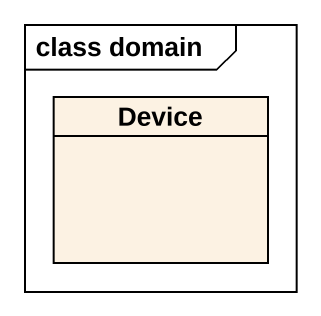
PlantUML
@startuml
mainframe class domain
hide circle
hide empty members
class Device
@enduml
